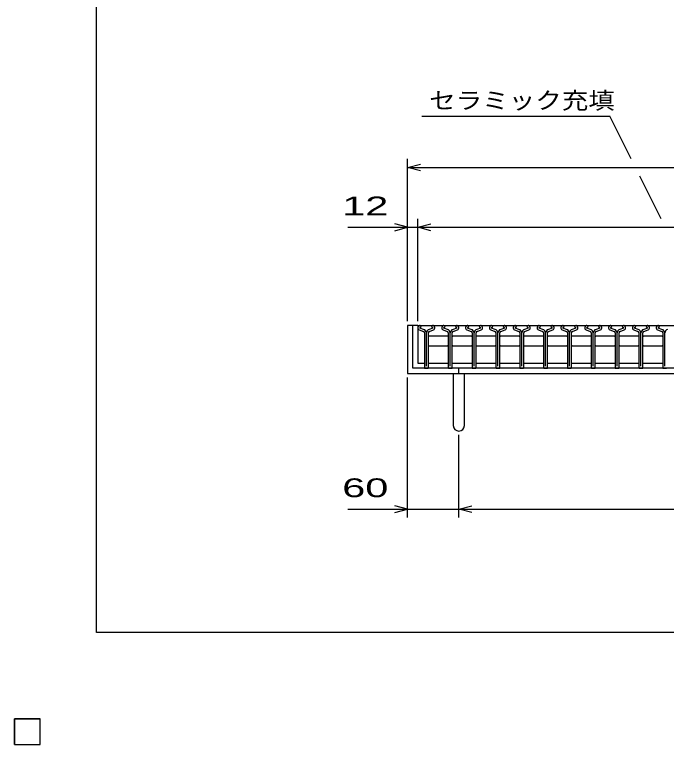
# Model space of a CAD drawing. Units: millimetres, scale not verified. Extents: x -1820 to 1736, y -1282 to 1048.
# Drawn here: x -1820 to -1057, y -1282 to -428 of the extents above; entities that cross this region are included whole.
import ezdxf
from ezdxf.enums import TextEntityAlignment as Align

# ---------------------------------------------------------------- set-up
doc = ezdxf.new("R2010")
doc.units = ezdxf.units.MM
doc.header["$LTSCALE"] = 10
for name, color, linetype, lineweight in [('0_2', 150, 'Continuous', 25), ('16', 3, 'Continuous', 25), ('19', 6, 'Continuous', 25), ('22', 2, 'Continuous', 25)]:
    doc.layers.add(name, color=color, linetype=linetype, lineweight=lineweight)
doc.styles.add('ベクトル', font='')
doc.styles.get('ベクトル').set_extended_font_data('ベクトル')

msp = doc.modelspace()

# ---------------------------------------------------------------- linework, layer by layer
at = {"layer": '0_2'}
for p, q in [((-1724, -1151.5), (-1724, 1048.5)), ((1736, -1151.5), (-1724, -1151.5))]:
    msp.add_line(p, q, dxfattribs=at)
at = {"layer": '16'}
for p, q in [((-1348, -792), (-352, -792)), ((-1348, -792), (-1348, -836)), ((-1345.46, -794.31), (-1344.02, -793.61)), ((-1344.02, -793.61), (-1344.02, -793.38)), ((-1332, -793.38), (-1332, -793.61)), ((-1332, -793.61), (-1330.56, -794.31)), ((-1317.56, -794.31), (-1316.12, -793.61)), ((-1316.12, -793.61), (-1316.12, -793.38)), ((-1304.1, -793.38), (-1304.1, -793.61)), ((-1304.1, -793.61), (-1302.66, -794.31)), ((-1289.66, -794.31), (-1288.22, -793.61)), ((-1288.22, -793.61), (-1288.22, -793.38)), ((-1276.2, -793.38), (-1276.2, -793.61)), ((-1276.2, -793.61), (-1274.76, -794.31)), ((-1261.76, -794.31), (-1260.32, -793.61)), ((-1260.32, -793.61), (-1260.32, -793.38)), ((-1248.3, -793.38), (-1248.3, -793.61)), ((-1248.3, -793.61), (-1246.86, -794.31)), ((-1233.86, -794.31), (-1232.42, -793.61)), ((-1232.42, -793.61), (-1232.42, -793.38)), ((-1220.4, -793.38), (-1220.4, -793.61)), ((-1220.4, -793.61), (-1218.96, -794.31)), ((-1205.96, -794.31), (-1204.52, -793.61)), ((-1204.52, -793.61), (-1204.52, -793.38)), ((-1192.5, -793.38), (-1192.5, -793.61)), ((-1192.5, -793.61), (-1191.06, -794.31)), ((-1178.06, -794.31), (-1176.62, -793.61)), ((-1176.62, -793.61), (-1176.62, -793.38)), ((-1164.6, -793.38), (-1164.6, -793.61)), ((-1164.6, -793.61), (-1163.16, -794.31)), ((-1150.16, -794.31), (-1148.72, -793.61)), ((-1148.72, -793.61), (-1148.72, -793.38)), ((-1136.7, -793.38), (-1136.7, -793.61)), ((-1136.7, -793.61), (-1135.26, -794.31)), ((-1122.26, -794.31), (-1120.82, -793.61)), ((-1120.82, -793.61), (-1120.82, -793.38)), ((-1108.8, -793.38), (-1108.8, -793.61)), ((-1108.8, -793.61), (-1107.36, -794.31)), ((-1094.36, -794.31), (-1092.92, -793.61)), ((-1092.92, -793.61), (-1092.92, -793.38)), ((-1080.9, -793.38), (-1080.9, -793.61)), ((-1080.9, -793.61), (-1079.46, -794.31)), ((-1066.46, -794.31), (-1065.02, -793.61)), ((-1065.02, -793.61), (-1065.02, -793.38)), ((-1346.38, -797.18), (-1341.51, -798.89)), ((-1341.3, -796.53), (-1345.62, -795.01)), ((-1340.31, -800.59), (-1340.31, -841.31)), ((-1338, -839.71), (-1338, -800.64)), ((-1335.71, -841.31), (-1335.71, -800.59)), ((-1330.4, -795.01), (-1334.72, -796.53)), ((-1334.51, -798.89), (-1329.64, -797.18)), ((-1318.48, -797.18), (-1313.61, -798.89)), ((-1313.4, -796.53), (-1317.72, -795.01)), ((-1312.41, -800.59), (-1312.41, -841.31)), ((-1310.1, -839.71), (-1310.1, -800.64)), ((-1307.81, -841.31), (-1307.81, -800.59)), ((-1302.5, -795.01), (-1306.82, -796.53)), ((-1306.61, -798.89), (-1301.74, -797.18)), ((-1290.58, -797.18), (-1285.71, -798.89)), ((-1285.5, -796.53), (-1289.82, -795.01)), ((-1284.51, -800.59), (-1284.51, -841.31)), ((-1282.2, -839.71), (-1282.2, -800.64)), ((-1279.91, -841.31), (-1279.91, -800.59)), ((-1274.6, -795.01), (-1278.92, -796.53)), ((-1278.71, -798.89), (-1273.84, -797.18)), ((-1262.68, -797.18), (-1257.81, -798.89)), ((-1257.6, -796.53), (-1261.92, -795.01)), ((-1256.61, -800.59), (-1256.61, -841.31)), ((-1254.3, -839.71), (-1254.3, -800.64)), ((-1252.01, -841.31), (-1252.01, -800.59)), ((-1246.7, -795.01), (-1251.02, -796.53)), ((-1250.81, -798.89), (-1245.94, -797.18)), ((-1234.78, -797.18), (-1229.91, -798.89)), ((-1229.7, -796.53), (-1234.02, -795.01)), ((-1228.71, -800.59), (-1228.71, -841.31)), ((-1226.4, -839.71), (-1226.4, -800.64)), ((-1224.11, -841.31), (-1224.11, -800.59)), ((-1218.8, -795.01), (-1223.12, -796.53)), ((-1222.91, -798.89), (-1218.04, -797.18)), ((-1206.88, -797.18), (-1202.01, -798.89)), ((-1201.8, -796.53), (-1206.12, -795.01)), ((-1200.81, -800.59), (-1200.81, -841.31)), ((-1198.5, -839.71), (-1198.5, -800.64)), ((-1196.21, -841.31), (-1196.21, -800.59)), ((-1190.9, -795.01), (-1195.22, -796.53)), ((-1195.01, -798.89), (-1190.14, -797.18)), ((-1178.98, -797.18), (-1174.11, -798.89)), ((-1173.9, -796.53), (-1178.22, -795.01)), ((-1172.91, -800.59), (-1172.91, -841.31)), ((-1170.6, -839.71), (-1170.6, -800.64)), ((-1168.31, -841.31), (-1168.31, -800.59)), ((-1163, -795.01), (-1167.32, -796.53)), ((-1167.11, -798.89), (-1162.24, -797.18)), ((-1151.08, -797.18), (-1146.21, -798.89)), ((-1146, -796.53), (-1150.32, -795.01)), ((-1145.01, -800.59), (-1145.01, -841.31)), ((-1142.7, -839.71), (-1142.7, -800.64)), ((-1140.41, -841.31), (-1140.41, -800.59)), ((-1135.1, -795.01), (-1139.42, -796.53)), ((-1139.21, -798.89), (-1134.34, -797.18)), ((-1123.18, -797.18), (-1118.31, -798.89)), ((-1118.1, -796.53), (-1122.42, -795.01)), ((-1117.11, -800.59), (-1117.11, -841.31)), ((-1114.8, -839.71), (-1114.8, -800.64)), ((-1112.51, -841.31), (-1112.51, -800.59)), ((-1107.2, -795.01), (-1111.52, -796.53)), ((-1111.31, -798.89), (-1106.44, -797.18)), ((-1095.28, -797.18), (-1090.41, -798.89)), ((-1090.2, -796.53), (-1094.52, -795.01)), ((-1089.21, -800.59), (-1089.21, -841.31)), ((-1086.9, -839.71), (-1086.9, -800.64)), ((-1084.61, -841.31), (-1084.61, -800.59)), ((-1079.3, -795.01), (-1083.62, -796.53)), ((-1083.41, -798.89), (-1078.54, -797.18)), ((-1067.38, -797.18), (-1062.51, -798.89)), ((-1062.3, -796.53), (-1066.62, -795.01)), ((-1061.31, -800.59), (-1061.31, -841.31)), ((-1059, -839.71), (-1059, -800.64)), ((-1335.75, -805), (-1334.75, -804)), ((-1334.75, -804), (-1313.35, -804)), ((-1313.35, -804), (-1312.35, -805)), ((-1307.85, -805), (-1306.85, -804)), ((-1306.85, -804), (-1285.45, -804)), ((-1285.45, -804), (-1284.45, -805)), ((-1279.95, -805), (-1278.95, -804)), ((-1278.95, -804), (-1257.55, -804)), ((-1257.55, -804), (-1256.55, -805)), ((-1252.05, -805), (-1251.05, -804)), ((-1251.05, -804), (-1229.65, -804)), ((-1229.65, -804), (-1228.65, -805)), ((-1224.15, -805), (-1223.15, -804)), ((-1223.15, -804), (-1201.75, -804)), ((-1201.75, -804), (-1200.75, -805)), ((-1196.25, -805), (-1195.25, -804)), ((-1195.25, -804), (-1173.85, -804)), ((-1173.85, -804), (-1172.85, -805)), ((-1168.35, -805), (-1167.35, -804)), ((-1167.35, -804), (-1145.95, -804)), ((-1145.95, -804), (-1144.95, -805)), ((-1140.45, -805), (-1139.45, -804)), ((-1139.45, -804), (-1118.05, -804)), ((-1118.05, -804), (-1117.05, -805)), ((-1112.55, -805), (-1111.55, -804)), ((-1111.55, -804), (-1090.15, -804)), ((-1090.15, -804), (-1089.15, -805)), ((-1084.65, -805), (-1083.65, -804)), ((-1083.65, -804), (-1062.25, -804)), ((-1062.25, -804), (-1061.25, -805)), ((-1334.75, -816), (-1335.75, -815)), ((-1313.35, -816), (-1334.75, -816)), ((-1312.35, -815), (-1313.35, -816)), ((-1306.85, -816), (-1307.85, -815)), ((-1285.45, -816), (-1306.85, -816)), ((-1284.45, -815), (-1285.45, -816)), ((-1278.95, -816), (-1279.95, -815)), ((-1257.55, -816), (-1278.95, -816)), ((-1256.55, -815), (-1257.55, -816)), ((-1251.05, -816), (-1252.05, -815)), ((-1229.65, -816), (-1251.05, -816)), ((-1228.65, -815), (-1229.65, -816)), ((-1223.15, -816), (-1224.15, -815)), ((-1201.75, -816), (-1223.15, -816)), ((-1200.75, -815), (-1201.75, -816)), ((-1195.25, -816), (-1196.25, -815)), ((-1173.85, -816), (-1195.25, -816)), ((-1172.85, -815), (-1173.85, -816)), ((-1167.35, -816), (-1168.35, -815)), ((-1145.95, -816), (-1167.35, -816)), ((-1144.95, -815), (-1145.95, -816)), ((-1139.45, -816), (-1140.45, -815)), ((-1118.05, -816), (-1139.45, -816)), ((-1117.05, -815), (-1118.05, -816)), ((-1111.55, -816), (-1112.55, -815)), ((-1090.15, -816), (-1111.55, -816)), ((-1089.15, -815), (-1090.15, -816)), ((-1083.65, -816), (-1084.65, -815)), ((-1062.25, -816), (-1083.65, -816)), ((-1061.25, -815), (-1062.25, -816)), ((-1348, -836), (-1340.3, -836)), ((-1335.7, -836), (-1312.4, -836)), ((-1307.8, -836), (-1284.5, -836)), ((-1279.9, -836), (-1256.6, -836)), ((-1252, -836), (-1228.7, -836)), ((-1224.1, -836), (-1200.8, -836)), ((-1196.2, -836), (-1172.9, -836)), ((-1168.3, -836), (-1145, -836)), ((-1140.4, -836), (-1117.1, -836)), ((-1112.5, -836), (-1089.2, -836)), ((-1084.6, -836), (-1061.3, -836)), ((-1339.61, -842.01), (-1336.41, -842.01)), ((-1311.71, -842.01), (-1308.51, -842.01)), ((-1283.81, -842.01), (-1280.61, -842.01)), ((-1255.91, -842.01), (-1252.71, -842.01)), ((-1228.01, -842.01), (-1224.81, -842.01)), ((-1200.11, -842.01), (-1196.91, -842.01)), ((-1172.21, -842.01), (-1169.01, -842.01)), ((-1144.31, -842.01), (-1141.11, -842.01)), ((-1116.41, -842.01), (-1113.21, -842.01)), ((-1088.51, -842.01), (-1085.31, -842.01)), ((-1060.61, -842.01), (-1057.41, -842.01)), ((-1820, -1252.5), (-1790, -1252.5)), ((-1820, -1282.5), (-1820, -1252.5)), ((-1820, -1252.5), (-1790, -1252.5)), ((-1820, -1282.5), (-1820, -1252.5)), ((-1820, -1252.5), (-1790, -1252.5)), ((-1820, -1282.5), (-1820, -1252.5)), ((-1820, -1252.5), (-1790, -1252.5)), ((-1820, -1282.5), (-1820, -1252.5)), ((-1820, -1252.5), (-1790, -1252.5)), ((-1820, -1282.5), (-1820, -1252.5)), ((-1790, -1282.5), (-1790, -1252.5)), ((-1790, -1282.5), (-1790, -1252.5)), ((-1790, -1282.5), (-1790, -1252.5)), ((-1790, -1282.5), (-1790, -1252.5)), ((-1790, -1282.5), (-1790, -1252.5)), ((-1820, -1282.5), (-1790, -1282.5)), ((-1820, -1282.5), (-1790, -1282.5)), ((-1820, -1282.5), (-1790, -1282.5)), ((-1820, -1282.5), (-1790, -1282.5)), ((-1820, -1282.5), (-1790, -1282.5))]:
    msp.add_line(p, q, dxfattribs=at)
for centre, radius, start, end in [((-1345.31, -794.7), 2.7, 90.98, 246.68), ((-1345.29, -794.72), 0.44, 111.91, 222.33), ((-1345.47, -793.45), 1.45, 2.5, 85.55), ((-1330.55, -793.45), 1.45, 94.45, 177.5), ((-1330.71, -794.7), 2.7, 293.32, 89.02002), ((-1330.73, -794.72), 0.44, 317.67, 68.08999), ((-1317.41, -794.7), 2.7, 90.98, 246.68), ((-1317.39, -794.72), 0.44, 111.91, 222.33), ((-1317.57, -793.45), 1.45, 2.5, 85.55), ((-1302.65, -793.45), 1.45, 94.45, 177.5), ((-1302.81, -794.7), 2.7, 293.32, 89.02002), ((-1302.83, -794.72), 0.44, 317.67, 68.08999), ((-1289.51, -794.7), 2.7, 90.98, 246.68), ((-1289.49, -794.72), 0.44, 111.91, 222.33), ((-1289.67, -793.45), 1.45, 2.5, 85.55), ((-1274.75, -793.45), 1.45, 94.45, 177.5), ((-1274.91, -794.7), 2.7, 293.32, 89.02002), ((-1274.93, -794.72), 0.44, 317.67, 68.08999), ((-1261.61, -794.7), 2.7, 90.98, 246.68), ((-1261.59, -794.72), 0.44, 111.91, 222.33), ((-1261.77, -793.45), 1.45, 2.5, 85.55), ((-1246.85, -793.45), 1.45, 94.45, 177.5), ((-1247.01, -794.7), 2.7, 293.32, 89.02002), ((-1247.03, -794.72), 0.44, 317.67, 68.08999), ((-1233.71, -794.7), 2.7, 90.98, 246.68), ((-1233.69, -794.72), 0.44, 111.91, 222.33), ((-1233.87, -793.45), 1.45, 2.5, 85.55), ((-1218.95, -793.45), 1.45, 94.45, 177.5), ((-1219.11, -794.7), 2.7, 293.32, 89.02002), ((-1219.13, -794.72), 0.44, 317.67, 68.08999), ((-1205.81, -794.7), 2.7, 90.98, 246.68), ((-1205.79, -794.72), 0.44, 111.91, 222.33), ((-1205.97, -793.45), 1.45, 2.5, 85.55), ((-1191.05, -793.45), 1.45, 94.45, 177.5), ((-1191.21, -794.7), 2.7, 293.32, 89.02002), ((-1191.23, -794.72), 0.44, 317.67, 68.08999), ((-1177.91, -794.7), 2.7, 90.98, 246.68), ((-1177.89, -794.72), 0.44, 111.91, 222.33), ((-1178.07, -793.45), 1.45, 2.5, 85.55), ((-1163.15, -793.45), 1.45, 94.45, 177.5), ((-1163.31, -794.7), 2.7, 293.32, 89.02002), ((-1163.33, -794.72), 0.44, 317.67, 68.08999), ((-1150.01, -794.7), 2.7, 90.98, 246.68), ((-1149.99, -794.72), 0.44, 111.91, 222.33), ((-1150.17, -793.45), 1.45, 2.5, 85.55), ((-1135.25, -793.45), 1.45, 94.45, 177.5), ((-1135.41, -794.7), 2.7, 293.32, 89.02002), ((-1135.43, -794.72), 0.44, 317.67, 68.08999), ((-1122.11, -794.7), 2.7, 90.98, 246.68), ((-1122.09, -794.72), 0.44, 111.91, 222.33), ((-1122.27, -793.45), 1.45, 2.5, 85.55), ((-1107.35, -793.45), 1.45, 94.45, 177.5), ((-1107.51, -794.7), 2.7, 293.32, 89.02002), ((-1107.53, -794.72), 0.44, 317.67, 68.08999), ((-1094.21, -794.7), 2.7, 90.98, 246.68), ((-1094.19, -794.72), 0.44, 111.91, 222.33), ((-1094.37, -793.45), 1.45, 2.5, 85.55), ((-1079.45, -793.45), 1.45, 94.45, 177.5), ((-1079.61, -794.7), 2.7, 293.32, 89.02002), ((-1079.63, -794.72), 0.44, 317.67, 68.08999), ((-1066.31, -794.7), 2.7, 90.98, 246.68), ((-1066.29, -794.72), 0.44, 111.91, 222.33), ((-1066.47, -793.45), 1.45, 2.5, 85.55), ((-1342.11, -800.59), 1.8, 0, 70.58), ((-1342.59, -800.94), 4.6, 3.78, 73.7), ((-1333.43, -800.94), 4.6, 106.3, 176.22), ((-1333.91, -800.59), 1.8, 109.42, 180), ((-1314.21, -800.59), 1.8, 0, 70.58), ((-1314.69, -800.94), 4.6, 3.78, 73.7), ((-1305.53, -800.94), 4.6, 106.3, 176.22), ((-1306.01, -800.59), 1.8, 109.42, 180), ((-1286.31, -800.59), 1.8, 0, 70.58), ((-1286.79, -800.94), 4.6, 3.78, 73.7), ((-1277.63, -800.94), 4.6, 106.3, 176.22), ((-1278.11, -800.59), 1.8, 109.42, 180), ((-1258.41, -800.59), 1.8, 0, 70.58), ((-1258.89, -800.94), 4.6, 3.78, 73.7), ((-1249.73, -800.94), 4.6, 106.3, 176.22), ((-1250.21, -800.59), 1.8, 109.42, 180), ((-1230.51, -800.59), 1.8, 0, 70.58), ((-1230.99, -800.94), 4.6, 3.78, 73.7), ((-1221.83, -800.94), 4.6, 106.3, 176.22), ((-1222.31, -800.59), 1.8, 109.42, 180), ((-1202.61, -800.59), 1.8, 0, 70.58), ((-1203.09, -800.94), 4.6, 3.78, 73.7), ((-1193.93, -800.94), 4.6, 106.3, 176.22), ((-1194.41, -800.59), 1.8, 109.42, 180), ((-1174.71, -800.59), 1.8, 0, 70.58), ((-1175.19, -800.94), 4.6, 3.78, 73.7), ((-1166.03, -800.94), 4.6, 106.3, 176.22), ((-1166.51, -800.59), 1.8, 109.42, 180), ((-1146.81, -800.59), 1.8, 0, 70.58), ((-1147.29, -800.94), 4.6, 3.78, 73.7), ((-1138.13, -800.94), 4.6, 106.3, 176.22), ((-1138.61, -800.59), 1.8, 109.42, 180), ((-1118.91, -800.59), 1.8, 0, 70.58), ((-1119.39, -800.94), 4.6, 3.78, 73.7), ((-1110.23, -800.94), 4.6, 106.3, 176.22), ((-1110.71, -800.59), 1.8, 109.42, 180), ((-1091.01, -800.59), 1.8, 0, 70.58), ((-1091.49, -800.94), 4.6, 3.78, 73.7), ((-1082.33, -800.94), 4.6, 106.3, 176.22), ((-1082.81, -800.59), 1.8, 109.42, 180), ((-1063.11, -800.59), 1.8, 0, 70.58), ((-1063.59, -800.94), 4.6, 3.78, 73.7), ((-1054.43, -800.94), 4.6, 106.3, 176.22), ((-1339.61, -841.31), 0.7, 180, 270), ((-1336.41, -841.31), 0.7, 270, 0), ((-1311.71, -841.31), 0.7, 180, 270), ((-1308.51, -841.31), 0.7, 270, 0), ((-1283.81, -841.31), 0.7, 180, 270), ((-1280.61, -841.31), 0.7, 270, 0), ((-1255.91, -841.31), 0.7, 180, 270), ((-1252.71, -841.31), 0.7, 270, 0), ((-1228.01, -841.31), 0.7, 180, 270), ((-1224.81, -841.31), 0.7, 270, 0), ((-1200.11, -841.31), 0.7, 180, 270), ((-1196.91, -841.31), 0.7, 270, 0), ((-1172.21, -841.31), 0.7, 180, 270), ((-1169.01, -841.31), 0.7, 270, 0), ((-1144.31, -841.31), 0.7, 180, 270), ((-1141.11, -841.31), 0.7, 270, 0), ((-1116.41, -841.31), 0.7, 180, 270), ((-1113.21, -841.31), 0.7, 270, 0), ((-1088.51, -841.31), 0.7, 180, 270), ((-1085.31, -841.31), 0.7, 270, 0), ((-1060.61, -841.31), 0.7, 180, 270), ((-1057.41, -841.31), 0.7, 270, 0)]:
    msp.add_arc(centre, radius, start, end, dxfattribs=at)
at = {"layer": '19'}
for p, q in [((-1348, -792), (-1360, -792)), ((-1360, -792), (-1360, -848)), ((-1354, -842), (-1354, -792)), ((-346, -842), (-1354, -842)), ((-1300, -848), (-1300, -842)), ((-1360, -848), (-340, -848)), ((-1306.5, -848), (-1306.5, -909.11)), ((-1293.5, -909.11), (-1293.5, -848))]:
    msp.add_line(p, q, dxfattribs=at)
msp.add_arc((-1300, -909.11), 6.5, 180, 0, dxfattribs=at)
at = {"layer": '22', "color": 4}
for p, q in [((-1343.2, -547), (-1123.2, -547)), ((-1098.2, -597), (-1123.2, -547)), ((-1360, -787), (-1360, -597)), ((-1360, -607), (-1345, -603)), ((-1345, -611), (-1360, -607)), ((-1360, -607), (-340, -607)), ((-1063.2, -667), (-1088.2, -617)), ((-1360, -677), (-1375, -673)), ((-1360, -787), (-1360, -667)), ((-1348, -787), (-1348, -667)), ((-1348, -677), (-1333, -673)), ((-1430, -677), (-1360, -677)), ((-1375, -681), (-1360, -677)), ((-1360, -677), (-1348, -677)), ((-1333, -681), (-1348, -677)), ((-1348, -677), (-352, -677)), ((-1360, -1017), (-1360, -853)), ((-1300, -1017), (-1300, -920)), ((-1430, -1007), (-1360, -1007)), ((-1360, -1007), (-1375, -1003)), ((-1375, -1011), (-1360, -1007)), ((-1360, -1007), (-1300, -1007)), ((-1300, -1007), (-1285, -1003)), ((-1285, -1011), (-1300, -1007)), ((-1300, -1007), (-400, -1007))]:
    msp.add_line(p, q, dxfattribs=at)
at = {"layer": '22'}
for p, q in [((-1790, -1252.5), (-1820, -1252.5)), ((-1820, -1252.5), (-1820, -1282.5)), ((-1790, -1252.5), (-1820, -1252.5)), ((-1820, -1252.5), (-1820, -1282.5)), ((-1790, -1252.5), (-1820, -1252.5)), ((-1820, -1252.5), (-1820, -1282.5)), ((-1790, -1282.5), (-1790, -1252.5)), ((-1790, -1282.5), (-1790, -1252.5)), ((-1790, -1282.5), (-1790, -1252.5)), ((-1820, -1282.5), (-1790, -1282.5)), ((-1820, -1282.5), (-1790, -1282.5)), ((-1820, -1282.5), (-1790, -1282.5))]:
    msp.add_line(p, q, dxfattribs=at)

# ---------------------------------------------------------------- texts
at = {"layer": '22', "style": 'ベクトル'}
for s, height, width, p in [('セラミック充填', 19.79, 1.15, (-1334.7, -528.5)), (' 12 ', 21.99, 1.65, (-1450, -652)), (' 60 ', 21.99, 1.65, (-1450, -982))]:
    msp.add_text(s, height=height, dxfattribs=dict(at, width=width)).set_placement(p, align=Align.MIDDLE_LEFT)

doc.saveas('drawing.dxf')
